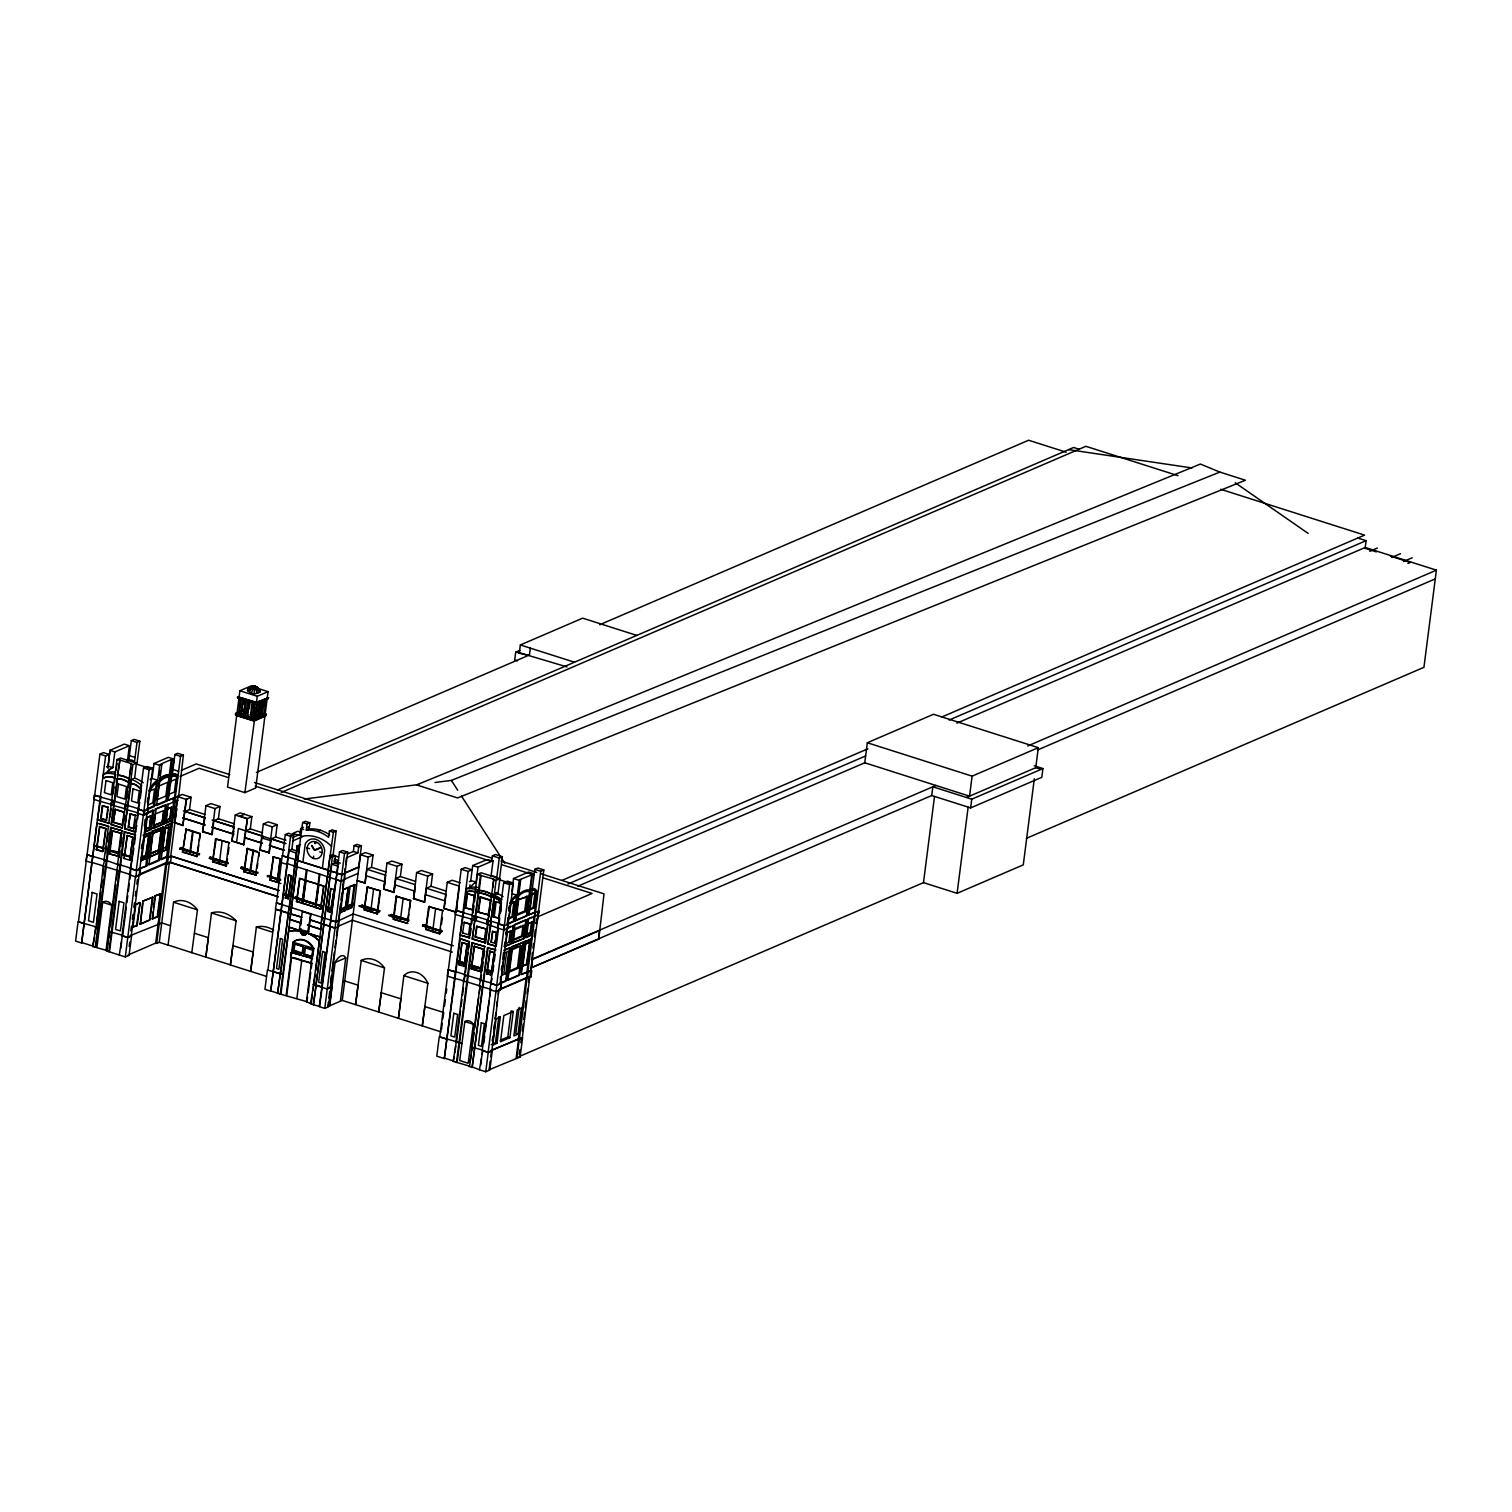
<?xml version="1.0" encoding="UTF-8"?>
<svg xmlns="http://www.w3.org/2000/svg" width="1512" height="1512" viewBox="0 0 1512 1512"><rect width="100%" height="100%" fill="white"/><g stroke="black" fill="none" stroke-linecap="round" stroke-linejoin="round"><path stroke-width="1.5" d="M314.666 849.933L319.882 847.76M254.186 693.252L254.243 686.089L253.336 688.867M529.502 905.839L528.35 914.836L538.763 911.093L538.234 915.157L538.631 911.056L538.234 915.157L534.001 916.234M92.043 862.823L85.995 861.008L86.94 854.658L92.837 856.548M114.08 805.31L110.886 804.8L112.361 800.415L94.406 795.312L93.876 799.375L99.792 801.247L111.567 804.497L112.096 800.453M99.943 754.129L105.613 755.943L109.147 754.412L103.496 752.617L99.943 754.129L78.473 921.753L84.143 923.567M103.27 866.395L96.163 926.894L78.076 921.753L75.6 941.088L81.629 943.015L105.613 755.943M114.666 782.46L114.855 778.151A19.335 15.952 66.7 0 0 103.043 778.226L103.572 774.031L106.823 772.632A18.711 8.751 -73.2 0 1 112.833 767.642L114.836 751.974L129.389 745.718L127.405 761.179A17.69 8.127 -72.3 0 1 134.455 762.161L136.987 742.449L139.841 741.22L136.893 764.24L150.274 768.512M81.629 943.015L96.995 823.189L109.015 826.516L99.565 823.511M97.94 819.693L109.299 823.303L97.411 819.92L101.02 796.805L94.406 795.312M103.761 848.856L95.728 845.737L103.874 848.043L103.383 849.026L103.874 848.043M96.106 845.567L95.634 846.55M96.333 849.687L99.735 826.497L105.878 828.463L102.929 851.445L96.333 849.687L102.929 851.445M96.787 849.479L99.735 826.497M100.699 818.559L106.691 820.128L100.699 818.559L102.325 805.764L108.335 807.332L102.325 805.764M101.153 818.351L102.778 805.575M107.938 766.282L109.998 750.273L124.343 744.112L129.389 745.718M108.051 768.398L109.998 750.273M106.237 820.317L107.881 807.54M102.495 851.634L105.878 828.463M106.955 817.992L108.051 809.468M108.203 941.957L107.106 950.557L92.742 946.55L95.899 926.913L95.067 933.358M106.218 866.83L103.005 866.414L104.763 859.837L86.94 854.658M104.082 860.12L108.335 826.818M108.769 823.53L116.953 759.553L120.525 758.041L136.401 763.106L134.662 778.151A28.974 23.909 66.7 0 1 143.243 782.762M92.742 946.55L94.519 937.667M114.855 778.151L115.725 774.257M96.466 924.55L100.661 891.815M101.266 887.147L102.154 880.135M102.759 875.448L103.648 868.436M105.613 853.165L106.464 846.512M107.031 842.071L108.165 833.188M110.093 817.047L111.17 808.712M112.247 800.377L110.886 804.8M113.23 793.687L114.099 786.958M116.273 769.967L117.085 763.541M95.237 947.344L110.603 827.537L122.642 830.863L110.603 827.537M111 824.437L119.902 759.988L131.261 763.598L122.359 828.047L111 824.437L122.359 828.047M113.967 805.272L114.477 801.209L125.987 804.762L124.513 809.128L125.987 804.762M95.993 947.022L111.283 827.253M111.68 824.135L117.501 778.812A19.902 16.424 66.7 0 1 128.841 782.441L128.274 786.902M117.974 775.051A31.279 25.817 66.7 0 1 129.333 778.68L128.879 778.869A31.279 25.817 66.7 0 0 117.52 775.259L119.902 759.988M118.56 853.864L108.713 850.727C115.384 849.517 128.993 857.02 108.826 849.895M109.204 849.744L108.713 850.727M96.938 947.268L102.703 902.305L111.812 905.197L106.067 950.179M109.147 853.77L118.616 856.321L109.147 853.77L112.096 830.768L121.565 833.339L112.096 830.768M113.23 822.433L115.422 809.26L113.23 822.433L122.623 825.023L113.759 822.207M109.752 853.505L112.701 830.504M128.841 759.988L131.317 740.634L134.19 739.406L139.841 741.22M118.012 856.586L120.96 833.603M122.094 825.268L124.286 812.076L117.634 809.959M122.434 935.361L119.278 954.998L106.35 950.897L109.79 931.222L108.543 930.825M119.297 871.498L116.613 870.761L118.106 864.202M116.897 870.742L109.11 931.524L122.718 935.342L126.309 907.294M120.109 865.242L117.577 864.429L121.962 831.146M108.751 937.667L109.582 931.222M125.194 808.844L125.704 804.781M117.501 778.812L117.048 779.001A19.902 16.424 66.7 0 1 128.388 782.63L128.879 778.869M110.376 926.554L115.781 884.463M116.367 879.795L117.274 872.783M119.221 857.512L120.072 850.84M120.658 846.399L121.792 837.516M123.852 821.432L124.664 815.119M126.838 798.053L127.707 791.362M129.881 774.371L130.712 767.907M108.883 951.691L124.249 831.883L135.57 834.983L124.249 831.883M136.779 825.552L135.286 832.167L124.645 828.784L132.867 764.618L136.401 763.106M130.731 783.5L131.412 779.53A28.974 23.909 66.7 0 1 141.561 785.465L140.994 789.85A15.158 12.512 66.7 0 0 130.731 783.5L131.109 783.329A15.158 12.512 66.7 0 1 141.372 789.699L140.276 798.223M109.563 951.407L124.929 831.6M124.645 828.784L131.109 783.329M131.261 857.625L123.096 854.45L131.355 856.794L130.882 857.776L131.355 856.794M123.474 854.299L123.001 855.263M129.938 860.215L124.173 858.551L127.121 835.55L132.886 837.232L129.711 860.309L132.886 837.232L127.121 835.55M135.23 819.787L134.095 828.633L128.312 827.234L130.013 813.966L135.796 815.346L130.013 813.966M127.348 835.456L124.173 858.551M128.312 827.234L130.618 813.702M133.491 828.897L135.192 815.611M144.85 834.492L151.068 832.545L146.796 865.866L138.839 868.549L140.465 868.946L139.671 875.221L135.815 876.884L129.541 874.881L133.869 848.308M146.456 809.128L148.081 809.544L147.552 813.588L143.716 815.251L137.441 813.248L139.728 802.475M139.028 875.127L131.242 935.909L127.688 937.44L122.037 935.644L129.824 874.843M130.618 868.587L143.508 768.02L147.042 766.49L152.712 768.285L147.439 809.449M120.79 948.27L121.603 941.825M130.221 874.579L130.75 870.402M126.895 902.607L127.802 895.595M128.407 890.927L129.295 883.915M129.9 879.228L130.504 874.56L119.713 871.233M134.436 843.866L135.286 837.194M137.573 819.239L138.386 812.927L124.513 809.128M119.278 954.998L125.307 956.926L135.475 876.658L166.849 863.163L159.062 923.945L158.08 923.624M152.712 768.285L149.159 769.816L136.269 870.383L130.504 868.549M135.815 876.884L136.628 870.61L140.465 868.946M143.716 815.251L144.226 811.188L148.081 809.544M130.845 930.919L131.45 926.251M132.338 919.239L132.943 914.552M133.85 907.54L134.436 902.872M135.343 895.86L135.929 891.173M136.836 884.161L137.441 879.493M141.391 848.553L141.958 844.112M144.32 825.817L145.114 819.504M147.326 802.248L147.911 797.674M129.2 946.399L129.749 942.089M139.822 868.871L146.91 813.513M125.307 956.926L129.068 955.3L131.563 935.966L130.561 935.644M139.18 875.07L139.973 868.795M145.228 829.03L146.702 817.463L150.86 815.686L149.877 827.404L145.228 829.03L149.877 827.404M132.886 927.423L135.815 904.516L140.125 902.683L137.195 925.571L132.281 927.215L137.195 925.571M141.448 860.649L144.509 837.289L148.8 835.437L145.738 858.797L140.824 860.441L145.738 858.797M145.719 829.181L147.193 817.633L151.351 815.837M150.123 779.606A17.482 8.032 -72.3 0 1 152.107 778.472L154.016 763.484L168.361 757.323L174.012 759.118L168.134 800.075L175.26 797.467L180.533 756.321L183.406 755.093L178.624 796.408L174.05 797.542M142.222 858.343L147.779 855.055L141.24 858.041M136.571 925.363L140.125 902.683M145.133 858.608L148.8 835.437M149.386 827.234L150.86 815.686M147.779 855.055L146.796 854.734L147.647 856.019M145.814 865.544L150.085 832.243M145.246 831.373L150.482 829.124L152.901 810.186L153.884 810.508L151.465 829.445L144.49 832.45M148.195 808.391L153.411 806.142L156.549 781.666M143.734 811.037L154.413 806.444L159.686 765.299L161.822 764.373L156.549 805.518L166.944 801.058L172.255 759.875L174.012 759.118M152.901 897.183L142.752 901.171L152.901 897.183L149.971 920.071L140.314 924.229L142.468 903.458M140.314 924.229L143.243 901.322M148.8 857.965L149.669 851.294M150.52 844.641L151.087 840.199M153.43 821.885L153.959 817.69M156.379 798.79L157.21 792.364M158.042 785.938L158.59 781.666A27.594 12.682 -72.3 0 1 169.004 777.187L169.987 777.489A27.594 12.682 -72.3 0 0 159.573 781.969L158.59 781.666M159.44 774.976L159.989 770.61M161.576 829.937L152.183 833.603L161.576 829.937L158.514 853.297L149.612 857.134L149.858 851.294M149.612 857.134L152.674 833.773M153.77 825.439L155.245 813.985L163.844 810.564L162.37 822.018L153.77 825.439L162.37 822.018M153.203 831.619L148.932 864.94L159.384 860.441L163.655 827.14L152.221 831.317L163.655 827.14M156.038 809.582L153.6 828.519L164.052 824.021L166.49 805.083L155.037 809.26L165.488 804.781L163.069 823.719L152.617 828.198M139.822 924.059L149.48 919.92L152.41 897.013M149.121 856.983L158.023 853.146L161.085 829.786M161.992 821.904L163.844 810.564M147.949 864.618L158.401 860.139L162.672 826.818M160.555 849.423L149.556 854.318L160.555 849.423L149.669 853.373L150.652 853.675M160.688 893.838L154.942 895.936L160.688 893.838L157.758 916.726L152.504 918.975L152.901 911.963M153.487 907.37L154.659 898.222M152.504 918.975L155.434 896.087M160.99 852.711L161.557 848.27M162.427 841.617L163.277 834.945M165.621 816.65L166.15 812.435M171.669 807.276L167.076 808.977L171.669 807.276L170.213 818.635L165.999 820.468L166.49 813.532M168.683 795.747L169.514 789.264M170.062 784.936L171.801 776.469A19.807 9.091 -72.3 0 1 177.754 777.962L177.15 777.773A19.807 9.091 -72.3 0 0 171.763 776.053M162.238 848.875L168.645 845.964M162.559 846.871L164.903 828.519L169.249 827.026L166.301 849.952L161.973 851.445L166.301 849.952M165.999 820.468L167.454 809.09M174.749 801.53L168.229 804.346L165.791 823.284L172.311 820.468L171.914 823.586L165.394 826.384L161.123 859.704L167.038 857.153L166.244 863.428M162.464 851.615L165.394 828.689L169.249 827.026M183.406 755.093L177.736 753.278L174.882 754.526L172.425 773.653L178.076 775.448A25.836 11.869 -72.3 0 0 172.084 774.106M163.239 849.196L162.37 847.93M152.013 918.823L157.267 916.574L160.196 893.668M165.81 849.801L168.758 826.875M165.621 820.336L169.854 818.521L171.31 807.162M178.095 800.453L173.162 801.473L173.672 797.429M167.662 845.662L168.512 846.928M129.068 955.3L128.085 954.998L155.698 943.11L165.866 862.842L166.849 863.163M160.14 859.383L166.66 856.586L170.932 823.265L171.914 823.586M164.808 822.963L171.328 820.165L173.748 801.228L175.241 801.681L168.134 857.039L166.66 856.586M174.145 801.795L174.655 797.731M174.655 797.278L177.15 777.773M174.636 801.946L175.146 797.901M155.698 943.11L156.681 943.431L159.157 924.078L161.746 922.963M165.262 863.106L167.473 863.806L168.286 857.55L171.328 856.227L278.87 890.492M174.674 818.275L177.868 796.351L174.523 822.452M156.681 943.431L159.27 942.316L169.439 862.048L278.34 896.748M174.768 822.547L176.677 808.636L170.743 855.924L168.134 857.039M167.473 863.806L170.535 862.501L171.328 856.227M174.126 822.622L182.839 825.514L186.184 799.413L191.136 797.297L189.548 809.544L185.069 811.471L204.838 817.765L202.608 831.808L205.953 805.707L210.886 803.59L219.977 806.482L218.389 818.748L213.91 820.676L212.152 834.511L202.608 831.808M179.89 848.893L180.854 847.589L199.452 854.507L179.89 848.893L199.452 854.507M191.816 952.673L168.078 945L173.559 902.229L197.448 909.846L191.816 952.673L230.467 964.883L236.118 920.789A28.01 23.115 66.7 0 0 211.491 912.946L205.84 957.039L208.335 937.686L194.443 933.263M182.839 825.514L186.581 799.243M180.722 848.534L180.854 847.589M182.536 852.22L186.222 828.973L182.536 852.22L197.297 856.472L183.292 851.899M190.21 854.204L193.158 831.298M196.692 856.737L200.227 833.547L199.357 840.426M197.883 851.88L198.752 845M198.62 854.866L199.565 853.543M211.699 834.7L215.044 808.599L219.977 806.482M209.431 858.306L210.395 857.002L227.991 863.598L209.431 858.306L227.991 863.598M210.262 857.947L210.395 857.002M227.518 858.835L225.893 866.036L212.587 861.802L215.536 838.876L229.578 842.789L215.536 838.876M212.587 861.802L216.273 838.536M253.676 719.107L266.414 714.288L254.413 720.392L235.456 714.344L235.589 713.343L254.356 718.824L256.624 702.759L268.55 697.637L256.473 703.893L237.516 697.845L237.649 696.73L257.229 702.513M265.639 715.195L254.11 721.073L236.004 715.308L236.118 714.344M236.741 715.252L227.537 787.109L244.906 792.628L255.717 787.979L264.921 716.14M237.006 713.286L238.972 697.864M239.123 696.73L239.898 690.757L250.69 686.108L268.059 691.645L267.284 697.618M238.915 705.197L239.746 698.714M246.078 700.68L244.396 713.891L238.707 712.776L240.408 699.546L244.018 700.018L243.583 704.327M241.315 699.224L239.652 712.171L238.083 711.661M243.054 698.468L241.391 711.415L239.822 710.923M241.429 713.626L243.111 700.415M243.451 704.422L244.018 700.018M248.459 715.403L243.47 714.42L245.171 701.058L250.179 702.059L249.31 708.731M245.473 701.473L244.075 712.492L246.135 713.154L247.836 699.924M225.893 866.036L228.822 843.11M228.104 854.242L228.992 847.363M248.819 701.587L247.42 712.606L245.341 711.944M248.289 708.599L249.14 701.984M247.647 715.762L249.367 702.4M251.861 816.631L247.458 818.54L243.961 844.698L231.903 841.144L235.248 815.044L240.181 812.908L251.861 816.631L250.293 828.897L245.738 830.863M231.903 841.144L233.623 830.995M233.698 830.674L233.264 834.038L211.68 827.14L234.02 834.208M233.906 828.992L234.209 827.083L230.504 825.892M256.983 704.195L258.628 703.477L256.889 717.104L250.33 716.839L252.069 703.212L255.452 703.704M243.961 844.698L236.59 842.354L238.348 828.519L285.485 843.526M252.882 715.535L254.602 702.173L252.882 702.91L251.162 716.272L252.882 715.535L250.179 714.666M252.92 717.671L254.659 704.044M253.997 715.063L254.866 708.24M254.224 714.949L254.81 710.508M244.906 792.628L254.545 719.391L266.414 714.288M268.059 691.645L257.248 696.295L256.492 702.267L268.55 697.637M255.226 717.822L257.097 702.985M258.76 708.788L258.193 713.248L260.064 712.435L261.481 701.322M258.363 716.48L260.102 702.853L262.823 701.681L261.066 715.308L256.813 715.989M261.066 715.308L259.535 714.817L261.274 701.19L262.823 701.681M243.602 844.868L247.382 818.559L240.087 816.178M240.767 868.285L241.712 866.981L257.72 873.067L240.767 868.285L257.72 873.067M241.599 867.926L241.712 866.981M266.395 976.336L230.315 964.958L232.942 945.548M262.351 714.741L264.354 699.867L265.885 700.358L264.146 713.985L259.535 714.817M243.64 871.687L256.322 874.994L243.64 871.687L247.401 848.402L253.26 850.273L249.48 873.558M264.6 706.198L265.186 701.662M244.471 871.328L247.401 848.402M265.167 714.174L267.151 698.752M250.463 873.123L253.411 850.198L257.305 851.445M255.339 875.41L259.251 852.069L258.665 856.661M257.191 868.115L257.777 863.522M256.889 873.426L257.853 872.122M285.995 843.564L271.253 838.858L269.287 852.768L259.988 850.084L263.334 823.983L268.248 821.866L277.187 824.702L275.619 836.968L271.064 838.933M259.988 850.084L262.332 836.004M262.483 838.158L262.729 836.287M250.557 971.403L253.184 951.993L232.791 945.605M250.708 971.328L256.378 927.045A27.859 22.982 66.7 0 1 273.653 930.107M268.909 852.938L272.255 826.837L277.187 824.702M279.682 880.702L267.435 875.788L280.646 879.379M267.322 876.752L268.267 875.448M269.76 880.003L273.445 856.756L280.098 858.873L277.168 881.798L269.76 880.003L280.835 883.537M270.516 879.682L273.445 856.756M289.397 906.746L288.074 913.229L275.392 909.203L276.431 902.834L335.777 921.734L339.255 920.43L338.461 926.705L334.757 928.103M287.091 864.354L281.345 862.69L282.234 855.773L287.979 857.436M267.964 969.929L275.751 909.147L301.701 917.236M276.545 902.872L281.345 862.69M282.593 855.716L285.295 834.605L288.452 833.244L293.725 834.926L291.873 849.366L288.716 850.727M282.763 974.635L267.416 969.967L264.94 989.321L270.705 991.154L290.569 836.268L293.725 834.926M270.705 991.154L289.094 850.557L296.106 853.07M284.747 894.972L285.314 893.819L289.378 895.104C289.094 899.073 279.474 891.702 289.264 896.068M285.201 894.764L285.314 893.819M285.371 897.939L288.622 874.881L291.325 875.731L288.395 898.657L285.371 897.939L288.395 898.657M285.673 897.807L288.622 874.881M288.093 898.789L291.325 875.731M288.811 896.257L289.378 895.104M307.56 997.183L306.974 1001.7L277.603 993.346L297.41 845.699L300.51 844.603M277.603 993.346L280.381 973.879M296.957 866.735L294.084 866.282L295.52 859.553L282.234 855.773M280.627 973.955L288.414 913.172M297.41 845.699L295.634 859.591M303.44 827.347L300.661 828.538L299.905 834.397L292.27 837.686M280.23 994.197L299.565 846.38M302.381 931.392L289.208 927.196L280.986 993.875M300.812 923.076L289.831 919.579L302.608 822.528L305.386 821.337L309.865 822.755L309.072 829.03L306.293 830.22L307.087 823.945L309.865 822.755M294.821 898.241L295.483 897.051L322.075 906.52L294.821 898.241L322.075 906.52M295.35 898.015L295.483 897.051M296.484 901.473L299.735 878.415L305.292 880.192L302.343 903.118L296.484 901.473L302.343 903.118M296.787 901.341L299.735 878.415M311.321 967.869L311.888 963.352L290.587 957.361L291.23 952.447L312.53 958.438L291.23 952.447M302.929 861.916L305.216 844.036A12.115 9.998 66.7 0 1 315.932 839.368A12.115 9.998 66.7 0 1 324.664 850.235L322.377 868.115M286.146 995.501L292.969 942.222L313.816 948.421L312.776 956.434M286.732 995.255L291.646 956.907L290.587 957.361M292.288 951.993L293.574 941.976A15.706 12.946 66.7 0 1 313.816 948.421L313.211 948.685A15.706 12.946 66.7 0 0 292.969 942.222M293.63 950.802L294.519 943.866L303.269 946.361C308.75 962.936 280.155 943.753 302.381 953.316M294.008 950.651L294.897 943.696M302.041 903.25L306.331 869.891M307.39 925.174L320.582 929.37L321.697 923.492L310.225 919.844L308.713 931.694L299.357 929.445L302.495 910.961M318.408 884.312L305.726 880.551L318.408 884.312L315.479 907.238L302.797 903.477L307.068 870.118M302.797 903.477L306.104 880.4M300.831 925.079L301.587 919.145M300.472 932.299L301.606 930.712L300.472 932.299L306.161 934.114L308.713 931.694M301.36 929.351L300.208 930.995L301.36 929.351L300.34 929.029M301.134 933.49L302.23 932.11L301.134 933.49L305.197 934.794L307.295 932.526M302.173 934.813L303.269 933.452L302.173 934.813L306.18 934.359M315.157 843.526L315.195 842.203L314.798 843.28M303.78 935.323L304.876 933.962M313.362 858.551L313.664 856.113M315.29 843.431L315.479 841.938M315.649 842.997L315.97 843.223M302.003 953.486L303.269 946.361M296.862 998.468L301.776 960.139L293.668 957.55M305.197 934.794L307.597 932.62M304.139 954.299L312.341 956.567L304.139 954.299C298.771 938.309 325.968 956.283 305.008 947.476M306.615 933.036L307.749 931.392M304.592 954.091L305.462 947.287M307.73 932.11L310.867 913.645L310.073 919.901L334.984 928.009M315.101 907.408L319.372 874.049M323.927 886.07L318.578 884.652L323.927 886.07L320.62 909.166L315.63 907.578L319.901 874.219M315.63 907.578L318.956 884.482M310.829 963.805L311.472 958.891M311.888 956.756L312.776 949.952M312.36 994.915L311.245 1003.514L306.388 1001.965L313.211 948.685M308.146 992.685L310.735 972.367M327.707 874.408L329.937 856.34L333.094 854.979L336.155 831.127L332.167 829.861L329.389 831.052L328.595 837.327A36.345 29.994 66.7 0 0 306.293 830.22M320.62 909.166L323.549 886.24M321.546 906.746L322.188 905.575M328.406 870.043L320.96 923.719L330.334 926.251L319.561 1006.501L310.508 1003.836L313.74 984.161M313.532 984.444L321.697 923.492M321.678 921.432L327.329 876.695M312.908 990.606L315.139 975.164M315.724 970.647L319.958 936.986L306.785 932.791M328.161 870.232L333.377 832.318L336.155 831.127M313.286 1004.724L316.065 985.257M313.589 1004.592L332.356 857.115L335.513 855.754L334.587 862.974L331.43 864.335M315.932 985.2L331.808 864.165L338.026 866.149L319.259 1006.633L324.778 1008.391L328.387 1006.841L330.863 987.487L329.862 987.279L332.016 986.353L329.786 1005.782L327.783 1006.633L328.331 1002.343M326.894 908.447L327.556 907.276L331.733 908.599C331.298 912.681 321.565 905.102 331.619 909.562M327.424 908.221L327.556 907.276M327.877 911.471L330.807 888.546L327.877 911.471L330.466 912.303L333.49 893.668M330.466 912.303L334.076 889.075M331.09 909.789L331.733 908.599M335.002 928.179L329.616 926.478L331.128 919.976M341.599 874.692L358.93 866.962L344.49 873.085L344.471 879.738L341.013 881.231L335.626 879.511L337.176 872.821L327.802 870.288M330.75 920.146L335.966 879.455M336.798 872.991L339.501 851.861L342.657 850.519L347.684 852.106L344.982 873.237M324.778 1008.391L344.528 853.467L347.684 852.106M330.466 982.611L331.355 975.599M331.96 970.912L334.36 952.22M334.946 947.533L335.853 940.521M336.439 935.852L340.483 904.403M341.05 899.886L341.92 893.101M342.506 888.583L343.375 881.798M344.471 879.738L345.038 868.72M345.605 864.354L346.437 857.814L357.909 852.881L358.665 847.022L361.444 845.832L358.741 866.943M328.879 998.033L329.71 991.588M330.353 987.431L338.14 926.648M344.15 879.7L338.934 920.392L335.551 921.847M340.446 912.587L343.394 889.661L348.289 887.544L345.36 910.47L339.954 912.435L345.36 910.47M341.032 910.073L354.073 903.571L340.295 909.827L353.94 904.516M329.54 1005.688L335.078 962.501L345.719 957.909L340.427 1001.19L329.786 1005.782M344.868 910.318L348.289 887.544M347.647 853.902L353.373 851.445L354.129 845.586L356.908 844.376L361.444 845.832M346.947 904.894L347.836 898.033M348.421 893.441L349.31 886.561L354.942 884.69L352.012 907.616L347.099 909.733L350.047 886.807L354.942 884.69M346.361 909.487L351.275 907.37L354.205 884.444M353.203 904.289L354.073 903.571M340.427 1001.19L342.26 1000.415L353.203 913.985M383.935 889.094L385.711 875.259L366.943 869.287L365.186 883.121L357.153 880.797L360.499 854.696L365.356 852.598L373.086 855.055L371.498 867.321L366.641 869.419M361.311 906.387L362.124 905.14L379.72 910.753C364.751 910.413 341.504 899.073 379.606 911.698M361.992 906.104L362.124 905.14M364.883 883.254L368.229 857.153L373.086 855.055M380.155 893.176L377.509 913.796L364.26 909.922L367.189 886.996L380.457 890.87L367.189 886.996M364.26 909.922L367.643 886.807M381.326 992.609L378.699 1012.019L384.502 967.869A21.584 17.804 66.7 0 0 361.217 960.441L355.585 1004.554L358.06 985.2L344.641 980.929L342.657 981.779L344.736 981.061M377.055 914.004L380.003 891.078M378.926 912.001L379.72 910.753M426.157 888.376L431.014 886.278L432.583 874.03L421.451 870.477L416.594 872.556L413.702 898.468L414.647 891.097L395.123 884.879L393.725 892.439L383.632 889.226L386.977 863.125L391.835 861.027L401.927 864.259L400.359 876.525L395.501 878.604M383.632 889.226L384.804 883.499M390.72 915.762L391.513 914.514L408.75 919.995C394.197 919.806 371.668 908.636 408.637 920.959M393.725 892.439L397.07 866.338L401.927 864.259M394.027 892.326L395.804 878.472L415.309 884.69L413.551 898.525M391.4 915.459L391.513 914.514M393.252 919.164L407.692 923.36L393.252 919.164L396.182 896.238L410.621 900.434L409.45 909.6M393.763 918.937L396.711 896.011M407.163 923.586L410.621 900.434M407.956 921.243L408.864 914.193M424.91 1006.501L422.283 1025.911L427.877 983.291L403.874 975.637L398.431 1018.2L400.907 998.846L381.175 992.685M413.248 898.657L424.381 902.21L427.726 876.11L432.583 874.03M424.381 902.21L426.46 888.243L446.002 894.48L444.226 908.315M422.547 925.892L423.36 924.645L441.939 931.562L422.547 925.892L441.939 931.562M423.228 925.609L423.36 924.645M440.88 928.992L439.538 933.906L425.741 929.502L428.69 906.595L443.224 910.659L428.69 906.595M425.741 929.502L429.446 906.255M439.538 933.906L442.468 910.98M441.466 924.418L442.354 917.538M456.076 912.303L443.923 908.447L447.268 882.328L452.126 880.249L460.234 882.838M441.258 931.865L442.071 930.617M454.715 978.377L447.287 976.109L448.232 969.778L455.509 972.103M471.668 923.945L472.273 919.315L455.169 914.495L455.698 910.432L463.655 912.454L460.102 935.266L469.892 937.875L460.782 934.983M461.236 869.249L468.153 871.46L471.933 869.835L465.016 867.623L461.236 869.249L439.765 1036.873L446.796 1039.122M456.378 909.997L459.421 886.202L447.268 882.328M441.372 1029.748L442.354 1023.246M442.751 1019.012L443.715 1012.492L424.759 1006.557M444.547 1006.066L445.378 999.64M446.191 993.195L446.739 988.924M456.624 910.337L457.323 904.8M455.962 910.413L462.88 912.605L468.153 871.46M460.48 1011.339L456.586 1041.73L439.255 1036.816L436.779 1056.17L444.301 1058.57L462.993 912.643M477.338 887.431A33.415 27.575 66.7 0 0 469.816 887.317L466.225 888.772L465.942 891.929A23.039 19.013 66.7 0 1 477.49 892.741L477.849 889.925L475.448 889.377M463.012 916.48L466.32 891.759A23.039 19.013 66.7 0 1 475.94 891.891M444.301 1058.57L460.31 938.668L469.419 941.56L468.569 948.194M458.193 962.275L458.854 961.084L465.488 963.201C463.352 967.264 450.538 957.928 465.375 964.165M465.205 907.805L472.991 909.903L465.205 907.805L467.019 893.63L474.806 895.728L467.019 893.63M458.722 962.048L458.854 961.084M465.734 907.578L467.548 893.403M462.596 933.074L464.203 922.263L469.986 924.115L468.625 934.813L462.823 932.98M464.316 966.395L459.043 964.883L461.916 942.543L467.189 944.036L464.089 966.489L467.189 944.036M462.143 942.43L459.043 964.883M469.514 888.716L470.005 884.822M470.648 881.515L472.708 865.525L486.524 859.855M472.462 910.13L474.277 895.954M474.125 1032.715L469.589 1066.111L453.146 1061.386L456.303 1041.749M467.435 981.912L463.409 981.25L465.016 974.73L464.089 980.967M487.714 926.648L485.635 942.902L472.273 939.141L474.655 920.581L471.442 919.674L472.632 915.327L462.88 912.605M470.024 887.941A19.486 8.959 -72.3 0 1 476.091 882.195L478.019 867.208L493.044 860.744L491.022 876.487A15.876 7.295 -72.3 0 1 495.955 877.867M461.878 1043.526L455.906 1042.014L463.693 981.231M469.419 941.56L464.486 974.957L467.68 975.977M469.211 938.177L471.593 919.598M492.458 894.631L497.958 893.724L499.886 878.737L481.156 872.764L477.376 874.39L472.103 915.554L475.184 916.518L480.457 875.372L493.8 879.115L484.955 943.186M453.146 1061.386L454.375 1056.793M454.923 1052.503L455.755 1046.039M461.084 1006.652L461.973 999.64M462.577 994.972L463.466 987.96M465.45 972.462L468.002 952.598M470.175 935.55L471.082 928.595M473.086 912.927L473.974 905.915M474.579 901.246L475.467 894.253M473.672 920.279L473.917 916.234M491.154 897.088L491.986 894.31L490.965 893.762A40.068 33.075 66.8 0 0 479.191 890.228L478.472 893.044A31.903 26.328 66.7 0 1 491.154 897.088L491.532 896.918A31.903 26.328 66.7 0 0 478.85 892.874L472.273 939.141M456.473 1062.445L471.801 942.827L485.163 946.588L471.801 942.827M457.153 1062.142L472.481 942.543M479.191 890.228L481.137 875.07M470.326 966.13L470.988 964.958L481.459 968.285C474.976 970.534 459.761 961.348 481.326 969.249M476.204 920.562L476.715 916.518M470.856 965.903L470.988 964.958M477.849 912.019L488.83 914.949L477.849 912.019L480.514 896.843L490.72 900.094L489.642 908.58M471.196 968.757L474.352 946.266L483.594 949.215L480.721 971.573L471.196 968.757L480.721 971.573M486.146 931.203L485.05 939.765L475.203 937.081L476.582 926.383L486.41 929.067L476.582 926.383M478.605 911.698L480.514 896.843M464.845 1021.526L459.705 1060.555L468.191 1063.257L473.35 1024.229A7.201 5.935 66.7 0 0 464.845 1021.526L473.35 1024.229M471.498 968.625L474.352 946.266M475.203 937.081L477.187 926.119M519.901 650.387L515.687 652.182L514.704 659.95L517.539 660.857M491.797 860.422L492.383 855.868L495.482 854.526L502.381 856.718L499.432 879.757L512.757 883.991M515.687 652.182L519.353 652.73L520.355 644.962L582.668 618.162L636.779 635.399M480.419 971.687L483.594 949.215M484.445 940.029L485.806 929.313M486.543 923.87L486.94 919.768M483.084 986.901L479.172 986.278L481.496 975.278M488.074 915.27L490.72 900.094M480.249 979.984L484.483 946.871M470.137 1061.821L470.969 1055.357M471.517 1051.067L472.065 1046.758M474.73 1028.047L478.624 997.655M479.228 992.968L480.117 985.956L467.284 981.987M482.063 970.855L483.197 962.029M483.745 957.625L484.596 950.991M492.194 894.537L491.854 897.145L494.518 897.674L490.682 921.583L487.714 920.638L489.132 915.61M489.737 910.942L490.625 903.93M492.704 887.752L493.536 881.288M488.092 924.871L488.603 920.808M490.682 921.583L487.922 944.131L496.182 946.247L498.261 930.012M468.909 1066.414L472.122 1067.434L487.45 947.816L495.709 949.952L487.45 947.816M499.886 878.737L496.106 880.362L490.833 921.507L487.866 920.562M496.597 879.039L499.281 858.06L502.381 856.718M472.122 1067.434L488.13 947.533M487.922 944.131L491.362 921.28L499.073 923.624L499.622 919.372M485.654 971.025L492.213 972.707L485.654 971.025C487.261 966.829 499.47 975.939 485.768 970.061M486.184 970.798L486.297 969.835M493.195 916.896L499.678 918.162L493.195 916.896L495.123 901.908L501.587 903.174L497.977 902.021M486.694 973.69L489.945 951.18L494.254 952.56L491.381 974.9L486.694 973.69L491.381 974.9M487.072 973.539L489.945 951.18M495.274 943.261L491.154 942.165L492.515 931.468L496.635 932.545L494.972 943.375L496.635 932.545M494.254 916.442L496.182 901.454M492.817 931.335L491.154 942.165M530.334 648.138L529.446 654.961L256.378 772.424M491.003 975.07L494.254 952.56M498.62 918.616L500.529 903.628M490.19 1061.178L489.094 1069.778L520.128 1056.982L522.604 1037.629L491.041 1050.386L492.307 1050.67L489.831 1070.005L485.749 1071.762L479.455 1069.759L482.876 1050.103L471.385 1047.06M489.775 996.332L490.663 989.321L482.196 1050.386L488.13 1052.276L495.917 991.494L489.718 989.642L492.043 978.642M503.798 929.861L507.919 928.292L508.429 924.229L504.328 925.817L503.893 930.012L497.599 928.009L498.809 923.662M513.381 883.027L507.465 881.137L503.666 882.762L490.795 983.348L496.711 985.219L509.601 884.652L513.381 883.027L500.491 983.594L500.491 976.714M480.684 1065.166L481.496 1058.721M482.063 1054.431L482.611 1050.122M500.491 911.736L501.322 905.31M483.783 1043.091L484.672 1036.079M485.276 1031.392L489.17 1001.001M492.874 972.008L493.725 965.393M494.292 960.97L495.142 954.355M500.453 912.964L501.266 906.557M485.749 1071.762L488.225 1052.428L492.307 1050.67M496.012 991.645L496.805 985.37L501.115 983.518L500.321 989.793L495.766 991.57M508.864 909.884L509.412 905.593M492.25 1041.031L492.836 1036.344M493.744 1029.332L494.348 1024.663M495.237 1017.652L495.841 1012.964M496.73 1005.952L497.335 1001.284M498.242 994.272L498.828 989.604L526.176 977.829L518.389 1038.612M501.322 970.08L501.889 965.677M502.74 959.043L503.59 952.428M504.346 946.531L510.432 943.923L513.418 925.552L511.037 944.112L504.346 946.531L504.951 941.9M505.84 934.926L506.425 930.296M508.429 924.229L507.238 923.908L508.051 917.557M508.882 911.207L509.412 906.954M490.738 1056.888L491.287 1052.579M511.888 891.381L513.532 878.529L528.557 872.065L534.246 873.879L520.109 879.493L519.259 886.126M500.302 1017.085L496.049 1018.918L492.685 1045.075L496.957 1043.242L500.302 1017.085L498.828 1016.612L495.482 1042.77L491.211 1044.603M507.049 932.998L505.688 943.696L509.941 941.863L511.302 931.165L506.066 932.677L511.302 931.165M506.482 952.787L503.912 972.896L505.877 973.52L508.75 951.18L504.479 953.014L501.625 975.353L505.877 973.52M510.319 930.844L508.958 941.56L509.941 941.863M507.767 918.445L512.02 916.612L513.948 901.625L509.676 903.458M513.135 916.971L515.044 901.965L510.791 903.798L508.864 918.786L513.135 916.971L512.02 916.612M499.64 983.329L505.707 980.702L509.96 947.608L506.331 980.91L496.56 985.295M507.238 923.908L513.324 921.299L516.802 895.18A14.912 6.842 -72.3 0 0 510.092 902.74M507.938 924.078L513.948 921.488L519.221 880.343L520.714 879.682L515.441 920.846L517.898 896.71A32.13 14.761 -72.3 0 1 529.578 891.683L530.202 891.872M523.757 942.127L511.434 946.966L523.757 942.127L519.523 975.24L507.805 980.267L511.15 949.177M511.906 943.28L514.288 924.72L525.987 919.674L524.229 938.442L511.906 943.28L524.229 938.442M518.729 895.18L518.692 890.549M518.03 896.748L518.238 895.01M507.805 980.267L512.058 947.173M512.53 943.469L514.893 924.909L526.611 919.882M524.267 925.59L514.836 929.653L513.456 940.351L522.906 936.287L524.267 925.59L523.039 925.193L521.659 935.909L514.118 939.16M518.578 900.453L516.65 915.44L526.082 911.396L528.009 896.389L517.217 900.018L528.009 896.389M500.264 1040.256L507.824 1037.005L511.169 1010.848L513.267 1011.509L509.903 1037.667L500.472 1041.73L503.836 1015.573L513.267 1011.509M508.051 971.573L517.482 967.51L520.355 945.17M517.18 914.212L524.74 910.961L526.648 895.973M518.843 967.945L521.716 945.605L512.266 949.668L509.412 972.008L518.843 967.945L517.482 967.51M507.2 980.078L518.899 975.032L523.152 941.938M523.625 938.253L525.987 919.674M514.836 920.657L526.516 915.629L531.789 874.465M515.441 920.846L527.121 915.818L532.394 874.673M521.016 972.046L521.867 965.412M522.434 961.008L523.284 954.374M523.851 949.971L524.985 941.144C532.961 941.503 536.42 929.748 525.458 937.459L526.346 930.485M526.932 925.854L527.839 918.88L531.94 917.122M530.088 901.322L530.939 894.575M526.819 927.895L527.367 923.605L532.394 922.093L531.014 932.809L526.856 934.586L528.236 923.889L532.394 922.093M532.318 888.867L531.638 890.114A16.084 7.39 -72.3 0 1 536.911 894.064L537.043 894.102A16.084 7.39 -72.3 0 0 531.638 890.114L532.13 890.266M530.958 970.496L543.829 869.929L540.729 871.271L527.839 971.838L521.356 974.446L525.59 941.333L531.846 938.65M525.458 937.459L528.444 919.088L534.549 916.461L535.059 912.397L528.35 914.836M528.973 915.025L534.813 869.381L537.913 868.039L543.829 869.929M522.812 966.244L525.666 943.904L529.824 942.108L526.951 964.467L522.188 966.055L526.951 964.467M519.164 1007.313L515.819 1033.471L518.03 1034.189L521.375 1008.013L517.217 1009.808L513.872 1035.966L518.03 1034.189M528.935 909.336L533.093 907.54L535.021 892.553L530.863 894.348M526.006 934.322L530.145 932.526L531.525 921.829M526.346 964.259L529.824 942.108M534.208 907.899L536.117 892.912L531.978 894.688L530.05 909.676L534.208 907.899L533.093 907.54M526.989 971.554L531.222 938.461M531.695 934.775L534.076 916.196M534.605 912.152L537.251 892.363A15.706 7.22 -72.3 0 0 531.827 888.697M516.14 1058.135L518.616 1038.801L491.57 1050.424M527.291 971.895L526.497 978.151L499.451 989.793M516.877 1058.381L527.045 978.094M527.367 978.434L528.16 972.159L531.789 970.591L530.995 976.865L525.874 977.962M519.315 1054.299L519.92 1049.649M520.808 1042.656L521.413 1038.007M522.302 1031.014L523.19 1024.04M523.795 1019.39L524.683 1012.397M525.288 1007.748L526.176 1000.755M527.064 993.781L527.669 989.131M528.557 982.138L529.162 977.489M521.356 974.446L531.184 970.402L532.337 952.636M532.923 948.081L533.509 943.545M534.379 936.722L535.248 929.899M536.136 923.076L536.647 918.975M519.259 1038.895L522.358 1037.553L529.786 976.657M1034.265 765.809L1042.921 768.568L1041.806 777.3L970.628 807.918L931.713 795.52L530.353 968.171L598.752 939.122L599.376 930.258M577.811 886.221L864.751 762.785L867.321 742.751L933.509 714.269L1038.309 747.665L1035.739 767.699L966.452 797.504M931.713 795.52L932.828 786.788L971.743 799.187L1042.921 768.568M520.128 1056.982L519.013 1056.623L923.473 882.63L934.51 796.522M923.473 882.63L957.096 893.327L968.134 807.219M1038.309 747.665L972.103 776.147L969.551 796.181L864.751 762.785M970.628 807.918L971.743 799.187M1034.321 778.756L1023.284 864.864L957.096 893.327M956.869 723.152L1365.223 547.476L1366.092 540.672L1357.795 538.026M1365.223 547.476L1436.4 570.156L1423.945 667.321L1026.402 838.347M155.566 805.216L165.961 800.736L169.004 777.187M159.781 778.529A32.319 14.836 -72.3 0 1 169.306 774.862L171.272 759.572L172.255 759.875M142.96 844.093L143.886 837.081L148.195 835.229M151.257 840.559L150.822 847.665M538.631 911.056L536.987 923.341L535.664 923.265M259.573 690.757C237.667 682.781 253.014 700.793 259.573 690.757A6.804 5.632 -51.7 0 0 254.356 686.429A6.728 4.952 75.1 0 0 248.913 689.094M237.516 697.845L257.078 703.628M108.165 766.149A18.843 8.656 -72.3 0 0 106.653 766.924A18.881 8.789 -72.9 0 1 108.165 766.149L112.833 767.642A18.711 8.599 -72.3 0 0 106.823 772.632A27.046 22.302 66.7 0 1 115.479 772.254M256.341 703.401L268.418 698.752M264.109 701.114L265.885 700.358M238.707 712.776L243.035 710.905M235.456 714.344L254.224 720.109M236.004 715.308L254.11 720.789M243.47 714.42L247.798 712.568M103.043 778.226L103.421 778.075A19.335 15.952 66.7 0 1 115.233 777.981M250.33 716.839L261.141 712.19M253.921 720.241L266.282 715.289M253.732 720.959L265.507 716.159M171.272 759.572L160.839 764.051L161.822 764.373M130.939 779.606L134.662 778.151M181.402 770.307L196.22 763.938L229.843 774.635M114.628 801.133L111.415 800.736L114.08 801.473M180.079 776.45L199.111 768.266L228.293 777.565M113.438 805.499L125.345 808.769M171.328 781.118L176.072 779.058L174.409 792.005L169.665 794.046M128.274 805.48L125.023 805.083M137.441 813.248L138.386 812.927M168.739 800.283L182.272 794.462L191.136 797.297M152.901 810.186L145.927 813.191L147.552 813.588M143.375 815.025L153.884 810.508M599.716 624.74L1028.595 440.238L1066.13 452.183M166.036 825.363L170.932 823.265M151.068 832.545L143.111 835.229M183.236 825.344L175.014 822.622M107.012 860.555L103.799 860.158M277.735 789.869L1073.614 447.476L1079.077 449.215M281.251 792.439L1085.843 446.305L1177.999 475.675M192.553 831.543L189.605 854.469M117.69 864.467L106.879 860.611M120.658 864.902L117.426 864.486M146.796 854.734L141.353 857.077L142.336 857.398M239.557 816.404L244.49 814.288M234.209 827.083L212.077 820.052M136.118 870.458L146.796 865.866M129.541 874.881L130.504 874.56M140.125 873.917L165.866 862.842M138.424 874.824L139.671 875.221M222.169 840.993L219.24 863.919M271.007 840.729L261.897 837.969M306.577 827.914L309.355 826.705M228.123 862.653L209.563 857.361M139.501 902.475L135.815 904.516M292.969 840.785L302.532 836.665M317.728 831.468L320.506 830.258M95.218 927.196L98.488 927.688M99.357 927.952L98.431 927.612M112.039 932.053L108.826 931.543M287.412 863.692L340.994 881.061M297.391 860.441L328.539 870.08M297.751 860.385L294.916 859.818M130.24 935.607L159.157 924.078M159.062 923.945L161.652 922.83L170.402 925.722M131.563 935.966L127.783 937.572L121.754 935.663M294.802 866.055L289.605 906.746M276.412 882.139L277.471 881.666L280.4 858.74L272.689 857.077M305.292 880.192L299.433 878.548M167.926 945.076L159.27 942.316M330.24 877.357L326.97 876.752M345.303 873.274L341.844 874.768L336.458 873.048M282.253 904.459L276.205 902.929M343.659 879.549L358.401 873.293M340.767 881.156L344.226 879.663M291.136 907.691L288.868 906.973M366.131 875.75L384.88 881.723M357.153 880.797L353.222 913.872L339.255 920.43M347.798 887.393L343.394 889.661M373.596 889.037L370.667 911.963M289.208 927.196L319.958 936.986M353.335 903.325L341.164 909.109M324.91 917.992L321.772 917.444M299.357 929.445L300.982 929.521M486.146 859.742L493.044 860.744M337.649 926.497L352.428 920.146M403.137 898.449L400.207 921.375M425.628 894.707L445.171 900.944M273.237 971.592L281.005 973.804M300.718 960.592L301.776 960.139M408.75 919.995L390.833 914.798M435.569 908.788L432.64 931.713M475.089 892.212L477.49 892.741M443.923 908.447L456.529 912.114M492.307 896.956L491.854 897.145A17.615 14.534 66.7 0 1 501.36 902.494M464.203 922.263L469.986 924.115M562.143 880.324L867.831 748.818M941.541 717.104L1364.58 535.116L1220.713 489.283M567.888 884.047L865.62 755.962M949.101 720.052L1366.092 540.672M327.197 988.791L332.262 986.429M330.863 987.487L327.253 989.037L312.984 984.482M487.866 924.399L497.599 928.009M460.31 938.668L468.739 941.863M499.073 923.624L504.328 925.817L498.128 923.945M1369.74 551.294L1377.375 548.024M506.728 927.971L510.772 926.232M513.418 925.552L507.919 928.292M537.459 916.933L592.043 893.46L542.638 877.716M515.497 928.444L521.149 926.005M1391.834 557.437L1400.509 553.694M465.488 963.201L458.325 961.311M526.063 937.648L532.318 934.964M1403.533 561.5L1412.208 557.758M503.874 950.216L509.96 947.608M504.498 950.424L510.565 947.797M456.189 971.8L448.081 969.853M510.924 949.234L518.465 945.983M1407.937 563.466L1410.299 562.445L1390.36 556.095M529.2 941.919L525.666 943.904M454.583 978.34L464.373 980.948L463.409 981.25M481.459 968.285L470.459 965.185M468.248 975.656L464.222 974.994M531.468 959.458L935.928 785.465M1027.782 745.945L1436.4 570.156M531.959 959.61L599.867 930.409M480.117 985.956L471.649 1047.041L474.617 1047.986M1037.478 750.009L1435.285 578.888M526.743 978.226L530.372 976.676M459.648 1042.694L455.622 1042.033M470.534 1046.172L472.33 1046.739M488.13 1052.276L491.91 1050.651L498.828 989.604M479.455 1069.759L472.802 1067.132M314.817 850.368L320.053 848.175M435.021 782.479L451.37 780.419L1219.844 472.084L1245.397 480.23L457.569 797.958L416.575 784.898L1200.396 464.052L1219.844 472.084M304.29 799.016L418.692 784.558M1068.644 449.631L1191.928 467.945M519.353 652.73L566.981 666.924M518.522 653.09L528.614 655.32M1365.166 548.327L1376.336 551.88M1035.739 767.699L1041.031 769.381M867.321 742.751L972.103 776.147M520.355 644.962L574.465 662.218M239.898 690.757L257.248 696.295M258.571 702.362L260.102 702.853M237.649 696.73L256.624 702.759M257.361 711.585L260.064 712.435M262.615 713.494L264.146 713.985M255.358 716.612L256.889 717.104M235.589 713.343L254.545 719.391M131.317 740.634L136.987 742.449M174.882 754.526L180.533 756.321M492.383 855.868L499.281 858.06M534.813 869.381L540.729 871.271M254.488 782.498L492.005 858.173M500.963 861.027L536.817 872.443M541.296 873.879L604.025 893.857L598.752 939.122M255.245 786.145L491.003 861.254M502.23 864.845L533.66 874.862M129.408 755.622L135.059 757.436M154.016 763.484L159.686 765.299M172.954 769.513L178.605 771.309M472.708 865.525L478.019 867.208M513.532 878.529L519.221 880.343M169.306 774.862L170.289 775.183A32.319 14.836 -72.3 0 0 159.856 779.663M530.41 890.152L529.805 889.944A37.176 17.067 -72.3 0 0 518.125 894.972M116.953 759.553L119.221 760.271M130.58 763.9L132.867 764.618M143.508 768.02L149.159 769.816M477.376 874.39L480.457 875.372M493.139 879.417L496.106 880.362M503.666 882.762L509.601 884.652M302.608 822.528L307.087 823.945M329.389 831.052L333.377 832.318M152.107 778.472L157.758 780.287A17.482 8.032 -72.3 0 0 150.104 788.659M476.091 882.195L471.158 880.627A19.486 8.959 -72.3 0 0 469.476 881.628M511.623 893.516L517.293 895.331M517.066 897.088L516.442 896.881A15.309 7.031 -72.3 0 0 510.168 903.892M300.661 828.538L303.685 829.502M354.129 845.586L358.665 847.022M495.747 893.006L497.958 893.724M301.455 832.432L297.788 831.26L292.855 833.395L299.546 835.531M115.347 774.409L115.177 774.371A27.046 22.302 66.7 0 0 103.572 774.031M491.873 894.272L494.897 895.463A29.182 24.079 66.7 0 1 501.7 899.772L494.084 897.712C496.371 895.803 491.683 894.008 494.178 895.35M353.373 851.445L357.909 852.881M360.499 854.696L368.229 857.153M386.977 863.125L397.07 866.338M416.594 872.556L427.726 876.11M205.953 805.707L215.044 808.599M235.248 815.044L246.928 818.767M263.334 823.983L272.255 826.837M466.225 888.772L466.339 888.81A33.415 27.575 66.7 0 1 477.641 889.85M285.295 834.605L290.569 836.268M339.501 851.861L344.528 853.467M524.74 910.961L526.082 911.396M537.176 914.873L538.159 915.176M479.758 897.164L489.964 900.415M165.961 800.736L166.944 801.058M333.094 854.979L335.513 855.754M371.498 867.321L386.089 871.97M400.359 876.525L415.535 881.345M431.014 886.278L446.21 891.135M189.548 809.544L204.914 814.439M218.389 818.748L234.114 823.756M250.293 828.897L262.597 832.828M275.619 836.968L285.919 840.256M331.808 854.96L338.404 857.058M306.917 847.854L309.62 848.723M319.712 851.936L321.924 852.636M167.227 804.025L168.229 804.346M297.032 845.851L299.187 846.531M329.937 856.34L332.356 857.115M213.91 820.676L234.322 827.121M334.19 859.118L338.631 860.536M333.623 861.027L340.295 863.163M291.873 849.366L297.656 851.199M334.587 862.974L338.726 864.297M153.411 806.142L154.413 806.444M244.982 837.705L262.54 843.299M269.136 845.397L284.502 850.292M128.123 805.556L138.915 808.882M488.546 920.279L475.713 916.291L475.184 920.354L488.017 924.323M125.175 805.008L127.726 805.82M138.102 809.128L143.886 810.98M137.951 809.203L144.226 811.188M471.952 915.61L475.033 916.593M171.328 820.165L172.311 820.468M295.142 859.723L341.825 874.597M513.607 929.256L514.836 929.653M357.342 880.627L365.337 883.065M384.086 889.037L394.178 892.25M413.702 898.468L424.834 902.021M203.062 831.619L212.152 834.511M260.366 849.933L269.287 852.768M187.998 829.54L200.227 833.547M521.659 935.909L522.906 936.287M396.182 896.238L410.092 900.661M185.466 829.294L199.622 833.811M246.569 848.761L258.269 852.485M163.069 823.719L164.052 824.021M114.893 809.487L123.757 812.303M492.515 931.468L496.333 932.677M150.482 829.124L151.465 829.445M288.32 875.013L291.022 875.864M330.807 888.546L333.396 889.377M475.807 936.835L485.05 939.765M128.917 826.988L134.095 828.633M472.954 938.857L485.635 942.902M488.603 943.847L496.182 946.247M125.326 828.481L135.967 831.865M532.564 959.629L530.013 976.544L530.995 976.865M361.444 905.442L379.039 911.037M422.68 924.947L441.391 930.901M180.022 847.948L198.733 853.902M240.88 867.34L257.021 872.481M267.435 875.788L279.815 879.738M268.153 876.393L280.514 880.343M213.343 861.462L226.649 865.714M364.713 909.733L377.509 913.796M426.497 929.181L440.294 933.584M99.282 826.686L105.424 828.652M461.916 942.543L466.962 944.149M474.05 946.399L483.292 949.347M489.567 951.35L493.876 952.711M159.44 850.065L160.423 850.387M170.743 855.924L279.21 890.492M353.071 913.928L453.316 945.756M284.861 894.008L288.924 895.312M294.953 897.277L321.678 905.801M327.027 907.502L331.204 908.825M166.055 856.832L168.286 857.55M526.686 971.687L528.16 972.159M328.558 911.188L331.147 912.001M303.175 903.325L315.479 907.238M316.008 907.408L320.998 908.995M352.277 920.203L452.39 952.106M170.535 862.501L278.076 896.767M158.401 860.139L159.384 860.441M330.41 920.203L335.796 921.923M95.728 845.737L103.496 848.194M123.096 854.45L130.977 856.964M301.663 911.32L310.036 913.985M301.852 917.179L288.074 913.229M501.115 983.518L500.321 989.793M120.506 864.958L131.298 868.285M456.076 971.762L465.167 974.673M468.096 975.712L480.929 979.682M491.476 983.046L479.965 980.003L483.33 980.967M103.95 860.082L106.464 860.895M290.209 919.409L301.19 922.906M307.768 925.023L320.96 929.218M130.353 868.606L136.628 870.61M490.512 983.367L496.805 985.37M92.44 862.558L103.95 866.111M106.067 866.886L117.577 870.439M482.933 986.977L490.663 989.321M307.371 931.562L308.335 931.865M302.116 933.074L303.269 933.452M303.156 934.397L304.762 934.907M256.378 927.045L272.065 932.035M361.217 960.441L384.502 967.869M211.491 912.946L236.118 920.789M294.519 943.866L302.891 946.531M494.575 1018.445L496.049 1018.918M303.799 960.781L311.888 963.352M507.824 1037.005L509.903 1037.667M316.31 985.049L322.547 987.034M495.482 1042.77L496.957 1043.242M342.26 1000.415L441.088 1031.902M95.483 927.177L97.751 927.895M481.931 1050.424L488.225 1052.428M271.007 991.021L277.906 993.233M82.309 942.713L93.423 946.266M444.982 1058.268L453.827 1061.084M183.406 810.886L205.462 817.935M245.227 830.542L262.937 836.193M244.339 837.572L262.048 843.223M270.913 846.058L284.199 850.311M232.338 840.955L236.59 842.354M177.471 796.522L186.184 799.413M110.357 750.387L114.836 751.974M305.915 932.545L307.314 933.036A39.066 32.243 66.7 0 1 319.505 941.163L319.505 941.163A39.066 32.243 66.7 0 0 307.238 933.055M1235.191 482.763L1308.126 533.396M314.401 849.706L311.888 845.473M451.37 780.419L457.739 790.285M461.557 796.2L504.857 863.276M311.604 845.662L314.099 849.914M496.012 893.101A29.125 24.022 66.7 0 1 503.08 896.597M171.574 772.972A25.836 11.869 -72.3 0 1 172.009 773.275M247.93 691.362A6.804 5.632 -51.7 0 1 254.356 686.429A6.728 3.988 -67.9 0 1 258.004 689.926M247.325 690.474A6.728 6.313 -10.9 0 1 260.177 691.645M247.59 689.661A6.804 6.161 49 0 1 259.913 692.458M258.609 693.025A6.728 4.952 75.1 0 0 254.356 686.429A6.804 3.081 87.1 0 0 250.879 688.792M256.624 693.328A6.804 3.081 87.1 0 0 254.356 686.429A6.728 3.988 -67.9 0 0 249.499 692.194M251.672 692.874A6.804 1.814 -77.2 0 1 254.356 686.429A6.804 1.814 -77.2 0 1 255.849 689.245M157.531 781.987A21.981 10.093 -72.3 0 0 149.782 791.116L148.8 790.795A21.981 10.093 -72.3 0 1 149.971 788.773M300.812 836.608A37.781 31.185 66.7 0 1 331.563 846.399M309.072 829.03A36.345 29.994 66.7 0 1 329.673 834.87M102.703 902.305A7.39 6.105 66.7 0 1 111.812 905.197M494.027 897.334A17.615 14.534 66.7 0 1 501.133 901.606M478.813 890.379A40.068 33.075 66.8 0 1 491.608 894.461M403.874 975.637A17.275 14.251 66.7 0 1 427.877 983.291M173.559 902.229A22.604 18.654 66.7 0 1 197.448 909.846M490.663 875.807A15.876 7.295 -72.3 0 1 491.022 876.298M150.595 787.828A21.981 10.093 -72.3 0 1 151.219 786.92M151.861 786.051A21.981 10.093 -72.3 0 1 152.523 785.257M153.184 784.501A21.981 10.093 -72.3 0 1 153.846 783.821M127.877 758.854A17.69 8.127 -72.3 0 1 128.917 759.591M335.078 962.501A13.91 6.388 -72.3 0 1 345.719 957.909M105.991 780.532L104.422 792.647L111.208 794.802L112.757 782.687L105.991 780.532M92.137 892.439L88.509 920.77L93.423 922.339L97.052 894.008L92.137 892.439M118.522 784.048L116.915 796.578L124.91 799.13L126.517 786.599L118.522 784.048M133.037 788.867L131.487 800.982L137.762 802.985L139.331 790.87L133.037 788.867M119.164 901.322L115.573 929.389L120.374 930.919L123.965 902.853L119.164 901.322M149.48 791.173L147.703 805.083L152.825 802.872L154.602 788.98L149.48 791.173M158.798 786.07L157.04 799.829L165.866 796.03L167.624 782.271L158.798 786.07M280.363 938.536L276.526 968.512L278.87 969.268L282.706 939.292L280.363 938.536M322.585 951.502L318.635 982.29L321.111 983.083L325.042 952.276L322.585 951.502M453.808 1013.248L450.897 1035.871L454.715 1037.081L457.626 1014.457L453.808 1013.248M481.288 1022.736L478.397 1045.359L481.477 1046.342L484.369 1023.718L481.288 1022.736M288.735 931.354L288.66 931.392A39.066 32.243 66.7 0 1 301.909 931.354A39.066 32.243 66.7 0 0 288.735 931.354M205.008 824.966L182.612 817.841L204.97 824.985M307.144 847.76A8.883 7.314 66.7 0 0 317.482 858.551A8.883 7.314 66.7 0 0 319.334 844.15A8.883 7.314 66.7 0 0 307.144 847.76"/></g></svg>
